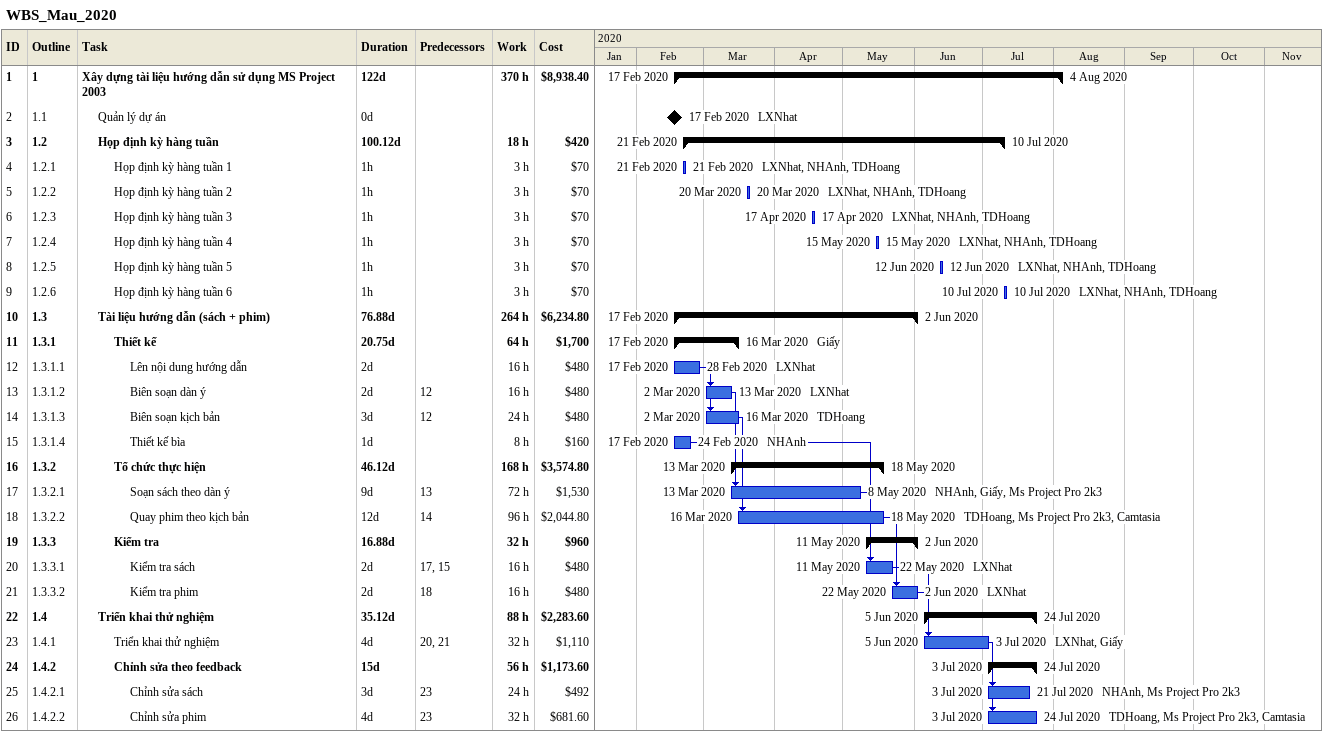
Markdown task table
WBS_Mau_2020

| ID | WBS | Task | Duration | Start | Finish | Predecessors | Resources | Work (h) | Cost ($) |
|---|---|---|---|---|---|---|---|---|---|
| 1 | 1 | **Xây dựng tài liệu hướng dẫn sử dụng MS Project 2003** | 122d | 2020-02-17 | 2020-08-04 |  |  | 370 | 8938.40 |
| 2 | 1.1 | Quản lý dự án | 0d | 2020-02-17 | 2020-02-17 |  | LXNhat |  |  |
| 3 | 1.2 | **Họp định kỳ hàng tuần** | 100.12d | 2020-02-21 | 2020-07-10 |  |  | 18 | 420 |
| 4 | 1.2.1 | Họp định kỳ hàng tuần 1 | 1h | 2020-02-21 | 2020-02-21 |  | LXNhat, NHAnh, TDHoang | 3 | 70 |
| 5 | 1.2.2 | Họp định kỳ hàng tuần 2 | 1h | 2020-03-20 | 2020-03-20 |  | LXNhat, NHAnh, TDHoang | 3 | 70 |
| 6 | 1.2.3 | Họp định kỳ hàng tuần 3 | 1h | 2020-04-17 | 2020-04-17 |  | LXNhat, NHAnh, TDHoang | 3 | 70 |
| 7 | 1.2.4 | Họp định kỳ hàng tuần 4 | 1h | 2020-05-15 | 2020-05-15 |  | LXNhat, NHAnh, TDHoang | 3 | 70 |
| 8 | 1.2.5 | Họp định kỳ hàng tuần 5 | 1h | 2020-06-12 | 2020-06-12 |  | LXNhat, NHAnh, TDHoang | 3 | 70 |
| 9 | 1.2.6 | Họp định kỳ hàng tuần 6 | 1h | 2020-07-10 | 2020-07-10 |  | LXNhat, NHAnh, TDHoang | 3 | 70 |
| 10 | 1.3 | **Tài liệu hướng dẫn (sách + phim)** | 76.88d | 2020-02-17 | 2020-06-02 |  |  | 264 | 6234.80 |
| 11 | 1.3.1 | **Thiết kế** | 20.75d | 2020-02-17 | 2020-03-16 |  | Giấy | 64 | 1700 |
| 12 | 1.3.1.1 | Lên nội dung hướng dẫn | 2d | 2020-02-17 | 2020-02-28 |  | LXNhat | 16 | 480 |
| 13 | 1.3.1.2 | Biên soạn dàn ý | 2d | 2020-03-02 | 2020-03-13 | 12 | LXNhat | 16 | 480 |
| 14 | 1.3.1.3 | Biên soạn kịch bản | 3d | 2020-03-02 | 2020-03-16 | 12 | TDHoang | 24 | 480 |
| 15 | 1.3.1.4 | Thiết kế bìa | 1d | 2020-02-17 | 2020-02-24 |  | NHAnh | 8 | 160 |
| 16 | 1.3.2 | **Tổ chức thực hiện** | 46.12d | 2020-03-13 | 2020-05-18 |  |  | 168 | 3574.80 |
| 17 | 1.3.2.1 | Soạn sách theo dàn ý | 9d | 2020-03-13 | 2020-05-08 | 13 | NHAnh, Giấy, Ms Project Pro 2k3 | 72 | 1530 |
| 18 | 1.3.2.2 | Quay phim theo kịch bản | 12d | 2020-03-16 | 2020-05-18 | 14 | TDHoang, Ms Project Pro 2k3, Camtasia | 96 | 2044.80 |
| 19 | 1.3.3 | **Kiểm tra** | 16.88d | 2020-05-11 | 2020-06-02 |  |  | 32 | 960 |
| 20 | 1.3.3.1 | Kiểm tra sách | 2d | 2020-05-11 | 2020-05-22 | 17, 15 | LXNhat | 16 | 480 |
| 21 | 1.3.3.2 | Kiểm tra phim | 2d | 2020-05-22 | 2020-06-02 | 18 | LXNhat | 16 | 480 |
| 22 | 1.4 | **Triển khai thử nghiệm** | 35.12d | 2020-06-05 | 2020-07-24 |  |  | 88 | 2283.60 |
| 23 | 1.4.1 | Triển khai thử nghiệm | 4d | 2020-06-05 | 2020-07-03 | 20, 21 | LXNhat, Giấy | 32 | 1110 |
| 24 | 1.4.2 | **Chỉnh sửa theo feedback** | 15d | 2020-07-03 | 2020-07-24 |  |  | 56 | 1173.60 |
| 25 | 1.4.2.1 | Chỉnh sửa sách | 3d | 2020-07-03 | 2020-07-21 | 23 | NHAnh, Ms Project Pro 2k3 | 24 | 492 |
| 26 | 1.4.2.2 | Chỉnh sửa phim | 4d | 2020-07-03 | 2020-07-24 | 23 | TDHoang, Ms Project Pro 2k3, Camtasia | 32 | 681.60 |
